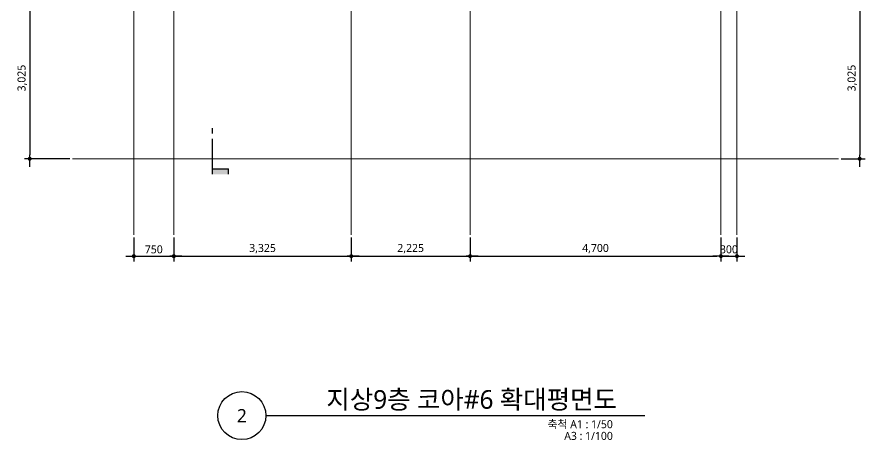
# Model space of a CAD drawing. Header units: millimetres. Extents: x 1424731 to 1631737, y 707248 to 849681.
# Drawn here: x 1569317 to 1585206, y 707248 to 715176 of the extents above; entities that cross this region are included whole.
import ezdxf
from ezdxf.enums import TextEntityAlignment as Align

# ---------------------------------------------------------------- set-up
doc = ezdxf.new("R2010")
doc.units = ezdxf.units.MM
doc.header["$MEASUREMENT"] = 0
doc.linetypes.add('CEN', pattern=[62, 60, -1, 0, -1])
doc.layers.get('0').update_dxf_attribs({"linetype": 'CONTINUOUS'})
for name, color, linetype, lineweight in [('A-CNTL', 1, 'CEN', 15), ('A-DIMS', 7, 'CONTINUOUS', 25), ('A-MKXS-MAK1', 3, 'CONTINUOUS', 25), ('A-MKXS-TEXT2', 7, 'CONTINUOUS', 25), ('A-XXXX-SYMB', 7, 'CONTINUOUS', 25), ('A-XXXX-TXT1', 3, 'CONTINUOUS', 25)]:
    doc.layers.add(name, color=color, linetype=linetype, lineweight=lineweight)
doc.styles.add('HY울릉도L', font='')
doc.styles.add('돋움체', font='')
doc.styles.add('맑은고딕', font='malgun.ttf')
doc.styles.get('HY울릉도L').set_extended_font_data('HYwulM')
doc.styles.get('돋움체').set_extended_font_data('DotumChe')
doc.dimstyles.new('CDIM', dxfattribs={"dimtxt": 3, "dimasz": 1.5, "dimexe": 2, "dimexo": 1, "dimgap": 1, "dimtad": 1, "dimdec": 0, "dimrnd": 0.5, "dimzin": 0, "dimdsep": 32, "dimlunit": 6, "dimtxsty": 'HY울릉도L', "dimblk1": '_CIDOT', "dimblk2": '_CIDOT', "dimsah": 1, "dimcen": 5.5, "dimclrd": 2, "dimclre": 2, "dimclrt": 7, "dimadec": 0, "dimazin": 0, "dimtfac": 1, "dimtdec": 0, "dimtix": 1, "dimtmove": 2, "dimatfit": 1, "dimldrblk": '_CIDOT', "dimfxl": 1, "dimtolj": 1, "dimtzin": 0, "dimlwd": -1, "dimarcsym": 0})

# ---------------------------------------------------------------- blocks, each defined once
blk = doc.blocks.new('_CIDOT')
at = {"color": 0, "linetype": 'ByBlock'}
blk.add_line((2, 0), (-1, 0), dxfattribs=at)
at = {"color": 0, "linetype": 'ByBlock', "const_width": 0.5}
blk.add_lwpolyline([(-0.25, 0, 1), (0.25, 0, 1)], format="xyb", close=True, dxfattribs=at)
blk = doc.blocks.new('*D211')
at = {"layer": 'A-DIMS', "lineweight": -2, "transparency": 16777216}
for p, q in [((1575581, 711044), (1575581, 710594)), ((1577806, 711044), (1577806, 710594))]:
    blk.add_line(p, q, dxfattribs=at)
at = {"layer": 'A-DIMS', "transparency": 16777216}
blk.add_line((1575656, 710694), (1577731, 710694), dxfattribs=at)
at = {"layer": 'A-DIMS', "transparency": 16777216, "xscale": 75, "yscale": 75, "zscale": 75, "rotation": 180}
blk.add_blockref('_CIDOT', (1575581, 710694), dxfattribs=at)
at = {"layer": 'A-DIMS', "transparency": 16777216, "xscale": 75, "yscale": 75, "zscale": 75}
blk.add_blockref('_CIDOT', (1577806, 710694), dxfattribs=at)
at = {"layer": 'A-DIMS', "color": 3, "transparency": 16777216, "insert": (1576693, 710834), "char_height": 150, "attachment_point": 5, "style": '맑은고딕'}
blk.add_mtext('\\A1;2,225', dxfattribs=at)
blk = doc.blocks.new('*D212')
at = {"layer": 'A-DIMS', "lineweight": -2, "transparency": 16777216}
for p, q in [((1571506, 711044), (1571506, 710594)), ((1572256, 711044), (1572256, 710594))]:
    blk.add_line(p, q, dxfattribs=at)
at = {"layer": 'A-DIMS', "transparency": 16777216}
blk.add_line((1571581, 710694), (1572181, 710694), dxfattribs=at)
at = {"layer": 'A-DIMS', "transparency": 16777216, "xscale": 75, "yscale": 75, "zscale": 75, "rotation": 180}
blk.add_blockref('_CIDOT', (1571506, 710694), dxfattribs=at)
at = {"layer": 'A-DIMS', "transparency": 16777216, "xscale": 75, "yscale": 75, "zscale": 75}
blk.add_blockref('_CIDOT', (1572256, 710694), dxfattribs=at)
at = {"layer": 'A-DIMS', "color": 3, "transparency": 16777216, "insert": (1571881, 710821), "char_height": 150, "attachment_point": 5, "style": '맑은고딕'}
blk.add_mtext('\\A1;750', dxfattribs=at)
blk = doc.blocks.new('*D213')
at = {"layer": 'A-DIMS', "lineweight": -2, "transparency": 16777216}
for p, q in [((1577806, 711044), (1577806, 710594)), ((1582506, 711044), (1582506, 710594))]:
    blk.add_line(p, q, dxfattribs=at)
at = {"layer": 'A-DIMS', "transparency": 16777216}
blk.add_line((1577881, 710694), (1582431, 710694), dxfattribs=at)
at = {"layer": 'A-DIMS', "transparency": 16777216, "xscale": 75, "yscale": 75, "zscale": 75, "rotation": 180}
blk.add_blockref('_CIDOT', (1577806, 710694), dxfattribs=at)
at = {"layer": 'A-DIMS', "transparency": 16777216, "xscale": 75, "yscale": 75, "zscale": 75}
blk.add_blockref('_CIDOT', (1582506, 710694), dxfattribs=at)
at = {"layer": 'A-DIMS', "color": 3, "transparency": 16777216, "insert": (1580156, 710834), "char_height": 150, "attachment_point": 5, "style": '맑은고딕'}
blk.add_mtext('\\A1;4,700', dxfattribs=at)
blk = doc.blocks.new('*D218')
at = {"layer": 'A-DIMS', "lineweight": -2, "transparency": 16777216}
for p, q in [((1572256, 711044), (1572256, 710594)), ((1575581, 711044), (1575581, 710594))]:
    blk.add_line(p, q, dxfattribs=at)
at = {"layer": 'A-DIMS', "transparency": 16777216}
blk.add_line((1572331, 710694), (1575506, 710694), dxfattribs=at)
at = {"layer": 'A-DIMS', "transparency": 16777216, "xscale": 75, "yscale": 75, "zscale": 75, "rotation": 180}
blk.add_blockref('_CIDOT', (1572256, 710694), dxfattribs=at)
at = {"layer": 'A-DIMS', "transparency": 16777216, "xscale": 75, "yscale": 75, "zscale": 75}
blk.add_blockref('_CIDOT', (1575581, 710694), dxfattribs=at)
at = {"layer": 'A-DIMS', "color": 3, "transparency": 16777216, "insert": (1573918, 710834), "char_height": 150, "attachment_point": 5, "style": '맑은고딕'}
blk.add_mtext('\\A1;3,325', dxfattribs=at)
blk = doc.blocks.new('*D210')
at = {"layer": 'A-DIMS', "lineweight": -2, "transparency": 16777216}
for p, q in [((1582506, 711044), (1582506, 710594)), ((1582806, 711044), (1582806, 710594))]:
    blk.add_line(p, q, dxfattribs=at)
at = {"layer": 'A-DIMS', "transparency": 16777216}
for p, q in [((1582431, 710694), (1582356, 710694)), ((1582506, 710694), (1582806, 710694)), ((1582881, 710694), (1582956, 710694))]:
    blk.add_line(p, q, dxfattribs=at)
at = {"layer": 'A-DIMS', "transparency": 16777216, "xscale": 75, "yscale": 75, "zscale": 75}
blk.add_blockref('_CIDOT', (1582506, 710694), dxfattribs=at)
at = {"layer": 'A-DIMS', "transparency": 16777216, "xscale": 75, "yscale": 75, "zscale": 75, "rotation": 180}
blk.add_blockref('_CIDOT', (1582806, 710694), dxfattribs=at)
at = {"layer": 'A-DIMS', "color": 3, "transparency": 16777216, "insert": (1582656, 710821), "char_height": 150, "attachment_point": 5, "style": '맑은고딕'}
blk.add_mtext('\\A1;300', dxfattribs=at)
blk = doc.blocks.new('CORE 6- 단면')
at = {"layer": 'A-MKXS-MAK1'}
for points in [[(9245, 14885), (9245, 14985), (9545, 14985), (9545, 14885)], [(11820, 4095), (11920, 4095), (11920, 3795), (11820, 3795)]]:
    blk.add_hatch(color=256, dxfattribs=at).paths.add_polyline_path(points)
h = blk.add_hatch(color=256, dxfattribs=at)
h.paths.add_polyline_path([(-1630, 4290), (-1383, 4042, 0.414214), (-1878, 4042)])
h.paths.add_polyline_path([(-1383, 4042), (-1135, 3795), (-1280, 3795, 0.198912)])
h.paths.add_polyline_path([(-1878, 4042, 0.198912), (-1980, 3795), (-2125, 3795)])
h = blk.add_hatch(color=256, dxfattribs=at)
h.paths.add_polyline_path([(9050, 495), (9297, 742, 0.414214), (9297, 247)])
h.paths.add_polyline_path([(9297, 742), (9545, 990), (9545, 845, 0.198912)])
h.paths.add_polyline_path([(9297, 247, 0.198912), (9545, 145), (9545, 0)])
for p, q in [((9245, 14985), (9245, 14885)), ((9545, 14985), (9545, 14322)), ((9545, 14885), (9245, 14885)), ((9545, 14222), (9545, 14122)), ((-2125, 3795), (-1630, 4290)), ((-1135, 3795), (-1630, 4290)), ((11920, 4095), (11820, 4095)), ((11820, 3795), (11820, 4095)), ((11920, 3795), (11920, 4095)), ((-657, 3795), (-2125, 3795)), ((-457, 3795), (-557, 3795)), ((11157, 3795), (11057, 3795)), ((11920, 3795), (11257, 3795)), ((9545, 1668), (9545, 1568)), ((9545, 1468), (9545, 0)), ((9545, 990), (9050, 495)), ((9545, 0), (9050, 495))]:
    blk.add_line(p, q, dxfattribs=at)
for centre in [(-1630, 3795), (9545, 495)]:
    blk.add_circle(centre, 350, dxfattribs=at)
at = {"layer": 'A-MKXS-TEXT2', "style": '돋움체'}
for s, height, p in [('1', 150, (-1634, 3939)), ('A-543', 140, (-1637, 3667))]:
    blk.add_text(s, height=height, dxfattribs=at).set_placement(p, align=Align.MIDDLE)
for s, height, p in [('A-542', 140, (9673, 488)), ('1', 150, (9401, 491))]:
    blk.add_text(s, height=height, rotation=90, dxfattribs=at).set_placement(p, align=Align.MIDDLE)
blk = doc.blocks.new('*D1131')
at = {"layer": 'A-DIMS', "lineweight": -2, "transparency": 16777216}
for p, q in [((1570306, 715544), (1569456, 715544)), ((1570306, 712519), (1569456, 712519))]:
    blk.add_line(p, q, dxfattribs=at)
at = {"layer": 'A-DIMS', "transparency": 16777216}
blk.add_line((1569556, 715469), (1569556, 712594), dxfattribs=at)
at = {"layer": 'A-DIMS', "transparency": 16777216, "xscale": 75, "yscale": 75, "zscale": 75}
for p, rotation in [((1569556, 715544), 90), ((1569556, 712519), 270)]:
    blk.add_blockref('_CIDOT', p, dxfattribs=dict(at, rotation=rotation))
at = {"layer": 'A-DIMS', "color": 3, "transparency": 16777216, "insert": (1569416, 714031), "char_height": 150, "attachment_point": 5, "rotation": 90, "style": '맑은고딕'}
blk.add_mtext('\\A1;3,025', dxfattribs=at)
blk = doc.blocks.new('*D1133')
at = {"layer": 'A-DIMS', "lineweight": -2, "transparency": 16777216}
for p, q in [((1584756, 715544), (1585206, 715544)), ((1584756, 712519), (1585206, 712519))]:
    blk.add_line(p, q, dxfattribs=at)
at = {"layer": 'A-DIMS', "transparency": 16777216}
blk.add_line((1585106, 715469), (1585106, 712594), dxfattribs=at)
at = {"layer": 'A-DIMS', "transparency": 16777216, "xscale": 75, "yscale": 75, "zscale": 75}
for p, rotation in [((1585106, 715544), 90), ((1585106, 712519), 270)]:
    blk.add_blockref('_CIDOT', p, dxfattribs=dict(at, rotation=rotation))
at = {"layer": 'A-DIMS', "color": 3, "transparency": 16777216, "insert": (1584966, 714031), "char_height": 150, "attachment_point": 5, "rotation": 90, "style": '맑은고딕'}
blk.add_mtext('\\A1;3,025', dxfattribs=at)

msp = doc.modelspace()

# ---------------------------------------------------------------- linework, layer by layer
at = {"layer": 'A-CNTL'}
for p, q in [((1571505.7, 711093.7), (1571505.7, 727118.7)), ((1572255.7, 727118.7), (1572255.7, 711093.7)), ((1575580.7, 727118.7), (1575580.7, 711093.7)), ((1582505.7, 727118.7), (1582505.7, 711093.7)), ((1582805.7, 727118.7), (1582805.7, 711093.7)), ((1577805.7, 720293.7), (1577805.7, 711093.7)), ((1570355.7, 712518.7), (1584705.7, 712518.7))]:
    msp.add_line(p, q, dxfattribs=at)
at = {"layer": 'A-XXXX-SYMB'}
msp.add_line((1573980.7, 707706.2), (1581080.7, 707706.2), dxfattribs=at)
msp.add_circle((1573530.7, 707706.2), 450, dxfattribs=at)

# ---------------------------------------------------------------- block references
at = {"layer": 'A-DIMS', "rotation": 180}
msp.add_blockref('CORE 6- 단면', (1582525.7, 727213.6), dxfattribs=at)

# ---------------------------------------------------------------- texts
at = {"layer": 'A-XXXX-TXT1', "style": '맑은고딕'}
msp.add_text('지상9층 코아#6 확대평면도', height=350, dxfattribs=at).set_placement((1580558.7, 707728.8), align=Align.BOTTOM_RIGHT)
msp.add_text('2', height=250, dxfattribs=at).set_placement((1573530.7, 707706.2), align=Align.MIDDLE)
for s, p in [('축척 A1 : 1/50', (1580480.9, 707620)), ('A3 : 1/100', (1580480.9, 707401.1))]:
    msp.add_text(s, height=150, dxfattribs=at).set_placement(p, align=Align.TOP_RIGHT)

# ---------------------------------------------------------------- dimensions: what is measured, and where the dimension line sits
at = {"layer": 'A-DIMS'}
for base, p1, p2, picture, middle in [((1569555.7, 712518.7), (1570355.7, 715543.7), (1570355.7, 712518.7), '*D1131', (1569415.7, 714031.2)), ((1585105.7, 712518.7), (1584705.7, 715543.7), (1584705.7, 712518.7), '*D1133', (1584965.7, 714031.2))]:
    dim = msp.add_linear_dim(base=base, p1=p1, p2=p2, angle=90, dimstyle='CDIM', override={"dimscale": 50, "dimtxsty": '맑은고딕', "dimclrd": 256, "dimclre": 256, "dimclrt": 3}, dxfattribs=at)
    dim.commit()
    dim.dimension.update_dxf_attribs({"geometry": picture, "text_midpoint": middle})
for base, p1, p2, picture, middle in [((1572255.7, 710693.7), (1571505.7, 711093.7), (1572255.7, 711093.7), '*D212', (1571880.7, 710821.2)), ((1575580.7, 710693.7), (1572255.7, 711093.7), (1575580.7, 711093.7), '*D218', (1573918.2, 710833.8)), ((1577805.7, 710693.7), (1575580.7, 711093.7), (1577805.7, 711093.7), '*D211', (1576693.2, 710833.8)), ((1582505.7, 710693.7), (1577805.7, 711093.7), (1582505.7, 711093.7), '*D213', (1580155.7, 710833.8)), ((1582805.7, 710693.7), (1582505.7, 711093.7), (1582805.7, 711093.7), '*D210', (1582655.7, 710821.2))]:
    dim = msp.add_linear_dim(base=base, p1=p1, p2=p2, dimstyle='CDIM', override={"dimscale": 50, "dimtxsty": '맑은고딕', "dimclrd": 256, "dimclre": 256, "dimclrt": 3}, dxfattribs=at)
    dim.commit()
    dim.dimension.update_dxf_attribs({"geometry": picture, "text_midpoint": middle})

doc.saveas('drawing.dxf')
